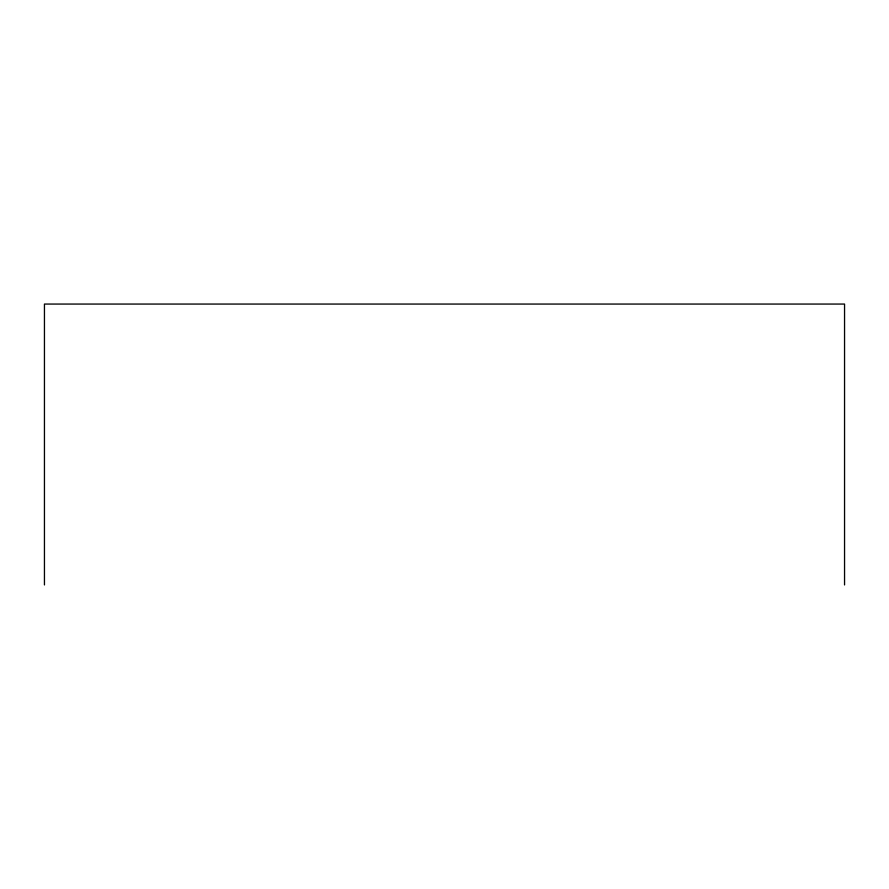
<?xml version="1.0" encoding="UTF-8"?>
<svg xmlns="http://www.w3.org/2000/svg" width="889" height="889" viewBox="0 0 889 889"><rect width="100%" height="100%" fill="white"/><g stroke="black" fill="none" stroke-linecap="round" stroke-linejoin="round"><path stroke-width="1.33" d="M844.55 584.94L844.55 304.06L44.45 304.06L44.45 584.94"/></g></svg>
